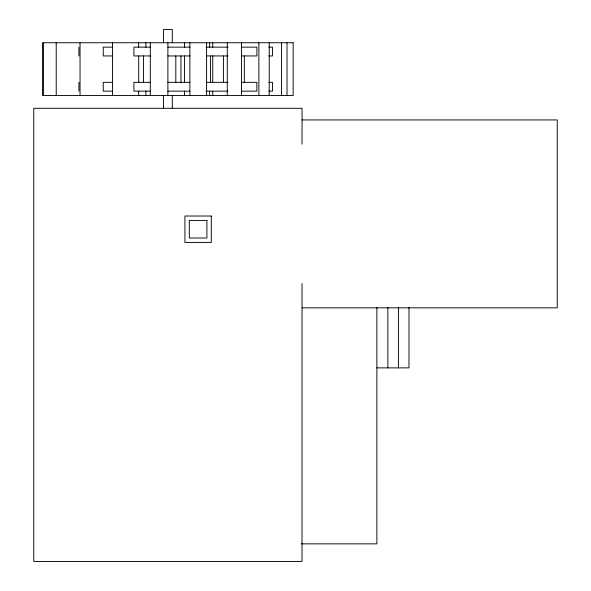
<?xml version="1.0" encoding="UTF-8"?>
<svg xmlns="http://www.w3.org/2000/svg" width="591" height="591" viewBox="0 0 591 591"><rect width="100%" height="100%" fill="white"/><g stroke="black" fill="none" stroke-linecap="round" stroke-linejoin="round"><path stroke-width="0.89" d="M112.371 47.147L103.248 47.147L103.248 55.946L112.371 55.946M150.594 47.147L133.906 47.147L133.906 55.946L150.52 55.946M167.896 47.147L190.043 47.147M206.141 47.147L227.978 47.147M241.726 47.147L256.878 47.147L256.878 55.946L241.726 55.946M268.809 47.147L272.495 47.147L272.495 55.946L268.809 55.946M167.896 55.946L190.043 55.946M206.924 55.946L228.037 55.946M112.371 82.341L103.248 82.341L103.248 91.14L112.371 91.14M150.52 82.341L133.906 82.341L133.906 91.14L150.594 91.14M167.896 82.341L190.043 82.341M206.924 82.341L228.037 82.341M241.726 82.341L256.878 82.341L256.878 91.14L241.726 91.14M268.809 82.341L272.495 82.341L272.495 91.14L268.809 91.14M167.896 91.14L190.043 91.14M206.141 91.14L227.978 91.14M301.994 119.936L557.254 119.936L557.254 307.837L301.994 307.837M376.873 367.875L408.987 367.875L408.987 307.379M301.292 543.853L376.873 543.853L376.873 307.379M398.43 307.379L398.43 367.875M387.873 307.379L387.873 367.875M302.038 144.16L302.038 108.301L33.746 108.301L33.746 561.45L302.038 561.45L302.038 283.614M287.019 42.751L287.019 95.543M281.582 42.751L281.582 95.543M269.223 42.751L269.223 95.543M258.88 42.751L258.88 95.543M244.312 55.946L244.312 82.341M241.52 42.751L241.52 95.543M227.276 42.751L227.276 95.543M223.413 55.946L223.413 82.341M212.738 42.751L212.738 47.147M212.738 55.946L212.738 82.341M212.738 91.14L212.738 95.543M210.418 55.946L210.418 82.341M209.635 42.751L209.635 47.147M209.635 91.14L209.635 95.543M206.599 42.751L206.599 95.543M189.866 42.751L189.866 95.543M184.532 42.751L184.532 47.147M184.532 55.946L184.532 82.341M184.532 91.14L184.532 95.543M180.942 55.946L180.942 82.341M175.815 55.946L175.815 82.341M172.291 42.751L172.291 29.55L163.5 29.55L163.5 42.751M172.291 95.543L172.291 108.456M167.896 42.751L167.896 95.543M163.493 95.543L163.493 108.456M150.299 42.751L150.299 95.543M145.896 42.751L145.896 47.302M145.896 90.992L145.896 95.543M143.502 55.946L143.502 82.341M138.708 42.751L138.708 47.147M138.708 55.946L138.708 82.341M138.708 91.14L138.708 95.543M112.453 42.751L112.453 95.543M80.036 42.751L80.036 95.543M78.913 47.147L78.913 55.946M78.913 82.341L78.913 91.14M56.219 42.751L56.219 95.543M43.335 42.751L43.335 95.543M293.151 42.751L42.641 42.751L42.641 95.543L293.151 95.543L293.151 42.751M211.305 216.025L184.909 216.025L184.909 242.421L211.305 242.421L211.305 216.025M206.909 220.428L189.312 220.428L189.312 238.025L206.909 238.025L206.909 220.428"/></g></svg>
